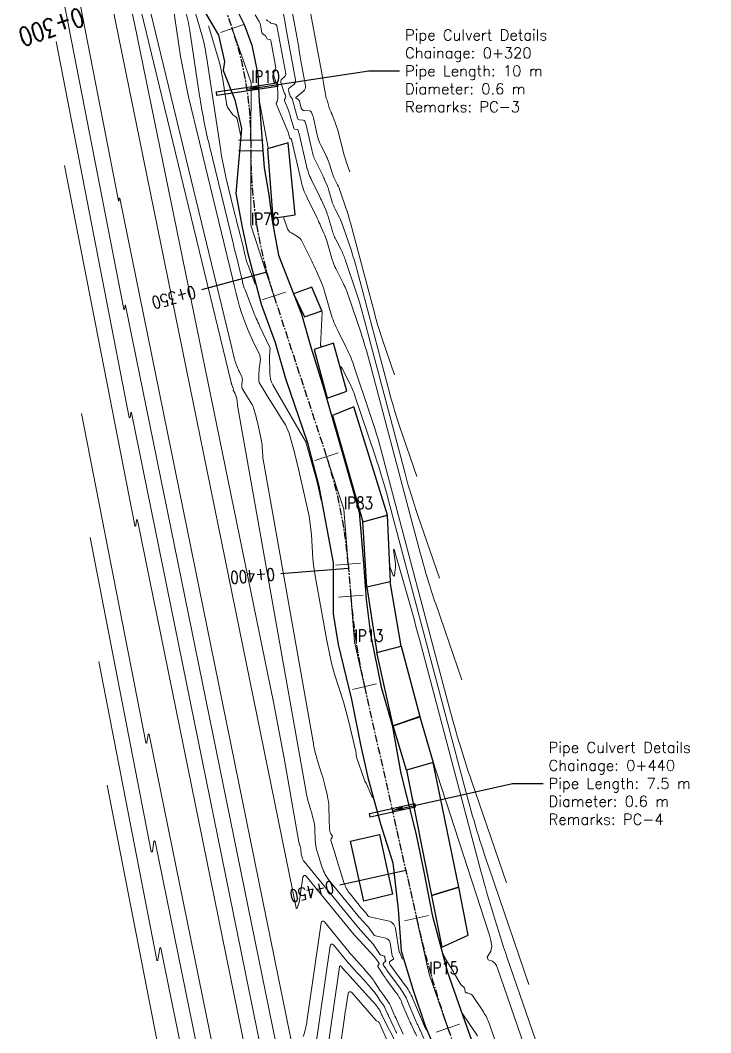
# Model space of a CAD drawing. Extents: x 337736 to 342002, y 3067251 to 3069533.
# Drawn here: x 338708.8 to 338821, y 3069062.1 to 3069226.5 of the extents above; entities that cross this region are included whole.
import ezdxf
from ezdxf.enums import TextEntityAlignment as Align

# ---------------------------------------------------------------- set-up
doc = ezdxf.new("R2010")
doc.units = 0
doc.header["$MEASUREMENT"] = 0
doc.linetypes.add('Center', pattern=[2, 1.25, -0.25, 0.25, -0.25])
for name, color, linetype, lineweight in [('BEC', 3, 'Continuous', 13), ('BES', 3, 'Continuous', 13), ('Chainage', 7, 'Continuous', 25), ('Contour', 4, 'Continuous', 0), ('IP_Line', 150, 'Continuous', 9), ('PC_Callout', 6, 'Continuous', 30), ('PipeCulvert', 6, 'Continuous', 30), ('RC', 9, 'Center', 30)]:
    doc.layers.add(name, color=color, linetype=linetype, lineweight=lineweight)
for name, color, linetype in [('Building', 1, 'Continuous'), ('IPName', 7, 'Continuous'), ('Match Chainage', 7, 'Continuous'), ('RoadEdge', 51, 'Continuous')]:
    doc.layers.add(name, color=color, linetype=linetype)
doc.styles.get("Standard").update_dxf_attribs({"font": 'simplex.shx'})
doc.dimstyles.new('Dimension_PC_Callout', dxfattribs={"dimtxt": 1.75, "dimasz": 1.75, "dimexe": 0.18, "dimexo": 0.0625, "dimgap": 0.875, "dimtad": 0, "dimdec": 4, "dimzin": 0, "dimdsep": 46, "dimtxsty": 'Standard', "dimcen": 0.09, "dimadec": 0, "dimazin": 0, "dimtfac": 1, "dimtdec": 4, "dimtofl": 0, "dimtmove": 0, "dimatfit": 3, "dimfxl": 1, "dimtolj": 1, "dimtzin": 0, "dimarcsym": 0})

msp = doc.modelspace()

# ---------------------------------------------------------------- linework, layer by layer
at = {"layer": 'BEC'}
for points in [[(338745.11, 3069225.83), (338741.33, 3069224.52)], [(338745.11, 3069225.83), (338741.33, 3069224.52)], [(338748.27, 3069207.01), (338744.27, 3069207.01)], [(338748.27, 3069207.01), (338744.27, 3069207.01)], [(338748.26, 3069205.28), (338744.26, 3069205.29)], [(338748.26, 3069205.28), (338744.26, 3069205.29)], [(338751.9, 3069182.36), (338748.1, 3069181.11)], [(338751.9, 3069182.36), (338748.1, 3069181.11)], [(338760.47, 3069156.24), (338756.67, 3069154.99)], [(338760.47, 3069156.24), (338756.67, 3069154.99)], [(338764.07, 3069138.35), (338760.08, 3069138.03)], [(338764.07, 3069138.35), (338760.08, 3069138.03)], [(338764.48, 3069133.14), (338760.5, 3069132.82)], [(338764.48, 3069133.14), (338760.5, 3069132.82)], [(338766.67, 3069118.73), (338762.77, 3069117.85)], [(338766.67, 3069118.73), (338762.77, 3069117.85)], [(338775.13, 3069081.13), (338771.22, 3069080.25)], [(338775.13, 3069081.13), (338771.22, 3069080.25)], [(338780.16, 3069063.47), (338776.38, 3069062.16)], [(338780.16, 3069063.47), (338776.38, 3069062.16)]]:
    msp.add_lwpolyline(points, dxfattribs=at)
at = {"layer": 'BES'}
for points in [[(338745.11, 3069225.83), (338741.33, 3069224.52)], [(338745.11, 3069225.83), (338741.33, 3069224.52)], [(338748.27, 3069207.01), (338744.27, 3069207.01)], [(338748.27, 3069207.01), (338744.27, 3069207.01)], [(338748.26, 3069205.28), (338744.26, 3069205.29)], [(338748.26, 3069205.28), (338744.26, 3069205.29)], [(338751.9, 3069182.36), (338748.1, 3069181.11)], [(338751.9, 3069182.36), (338748.1, 3069181.11)], [(338760.47, 3069156.24), (338756.67, 3069154.99)], [(338760.47, 3069156.24), (338756.67, 3069154.99)], [(338764.07, 3069138.35), (338760.08, 3069138.03)], [(338764.07, 3069138.35), (338760.08, 3069138.03)], [(338764.48, 3069133.14), (338760.5, 3069132.82)], [(338764.48, 3069133.14), (338760.5, 3069132.82)], [(338766.67, 3069118.73), (338762.77, 3069117.85)], [(338766.67, 3069118.73), (338762.77, 3069117.85)], [(338775.13, 3069081.13), (338771.22, 3069080.25)], [(338775.13, 3069081.13), (338771.22, 3069080.25)], [(338780.16, 3069063.47), (338776.38, 3069062.16)], [(338780.16, 3069063.47), (338776.38, 3069062.16)]]:
    msp.add_lwpolyline(points, dxfattribs=at)
at = {"layer": 'Building'}
for points in [[(338748.99, 3069205.61, 1371.09), (338749.83, 3069194.36, 1371.48), (338753.45, 3069194.93, 1370.54), (338752.32, 3069206.62, 1369.44), (338748.99, 3069205.61, 1371.09)], [(338753.21, 3069182.1, 1371.94), (338754.97, 3069178.33, 1372.04), (338757.77, 3069179.29, 1372.01), (338756.16, 3069183.14, 1371.97), (338753.21, 3069182.1, 1371.94)], [(338756.55, 3069173.02, 1372.26), (338758.65, 3069165.13, 1372.39), (338761.85, 3069166.25, 1372.19), (338759.7, 3069174.05, 1371.72), (338756.55, 3069173.02, 1372.26)], [(338759.51, 3069162.31, 1372.45), (338764.45, 3069145.06, 1372.92), (338768.44, 3069146.16, 1372.85), (338763, 3069163.72, 1372.52), (338759.51, 3069162.31, 1372.45)], [(338765.08, 3069134.42, 1373.01), (338766.7, 3069123.84, 1373.2), (338770.69, 3069124.86, 1373.16), (338768.88, 3069135.31, 1373.05), (338765.08, 3069134.42, 1373.01), (338765.08, 3069134.42, 1373.01), (338764.45, 3069145.06, 1372.92), (338768.41, 3069146.13, 0), (338768.88, 3069135.3, 0)], [(338766.7, 3069123.84, 1373.2), (338770.69, 3069124.86, 1373.26), (338773.69, 3069113.42, 1373.44), (338769.37, 3069111.91, 1373.37), (338766.7, 3069123.84, 1373.2)], [(338771.55, 3069104.74, 1373.72), (338769.37, 3069111.91, 1373.62), (338773.69, 3069113.4, 1373.56), (338775.85, 3069105.95, 1373.66), (338771.55, 3069104.74, 1373.72)], [(338771.55, 3069104.74, 1373.72), (338775.59, 3069084.35, 1375.78), (338780.04, 3069085.74, 1375.45), (338775.87, 3069105.95, 1374.03), (338771.55, 3069104.74, 1373.72)], [(338767.15, 3069094.26, 1374.76), (338769.25, 3069084.6, 1375.32), (338764.59, 3069083.48, 1375.18), (338762.44, 3069093.18, 1374.9), (338767.15, 3069094.26, 1374.76)], [(338775.59, 3069084.35, 1375.78), (338777.27, 3069075.96, 1375.78), (338781.57, 3069077.93, 1375.78), (338780.05, 3069085.74, 1375.78), (338775.59, 3069084.35, 1375.78)]]:
    msp.add_polyline3d(points, dxfattribs=at)
at = {"layer": 'Chainage'}
for p, q in [((338748.86, 3069185.57), (338738.24, 3069182.7)), ((338762.13, 3069137.5), (338751.16, 3069136.62)), ((338771.43, 3069088.44), (338760.7, 3069086.03))]:
    msp.add_line(p, q, dxfattribs=at)
at = {"layer": 'Contour'}
for points, elevation in [([(338754.08, 3069303.56), (338749.73, 3069270.75, 0.07937), (338750.02, 3069259.56), (338757.92, 3069217.3, -0.00728), (338758.14, 3069215.99), (338758.43, 3069214.2, 0.05284), (338758.52, 3069213.85), (338758.65, 3069213.51, -0.03439), (338758.76, 3069213.17), (338758.92, 3069212.47, 0.05698), (338759.05, 3069212.11), (338759.26, 3069211.67, -0.01104), (338759.33, 3069211.51), (338759.4, 3069211.36, -0.03244), (338759.46, 3069211.19), (338759.56, 3069210.85, 0.04629), (338759.67, 3069210.58), (338759.8, 3069210.31, -0.03574), (338759.92, 3069210.04), (338760.18, 3069209.26, -0.01649), (338760.37, 3069208.64), (338761.44, 3069204.59, 0.01783), (338761.77, 3069203.51), (338762.32, 3069201.91)], 1364), ([(338711.87, 3069263.3), (338724.75, 3069197.18, 0.84092), (338724.83, 3069197.18), (338724.89, 3069197.61, -0.83733), (338724.97, 3069197.61), (338753.3, 3069058.44, 0.75516)], 1381), ([(338713.25, 3069243.17), (338725.64, 3069179.6, 0.84092), (338725.74, 3069179.6), (338725.83, 3069180.18, -0.83733), (338725.93, 3069180.18), (338753.18, 3069046.36, 0.75516)], 1382), ([(338750.17, 3069242.94), (338753.78, 3069223.61, -0.00728), (338753.99, 3069222.39), (338754.19, 3069221.16, 0.00682), (338754.4, 3069219.93), (338755.15, 3069215.83, -0.27366), (338754.83, 3069214.96), (338753.59, 3069213.94, -0.05195), (338753.57, 3069213.93), (338753.55, 3069213.92, 0.56961), (338753.55, 3069213.91), (338753.95, 3069213.63, -0.1792), (338754.14, 3069213.38), (338754.46, 3069212.21, 0.32197), (338754.92, 3069211.83), (338755.78, 3069211.78, -0.2951), (338756.1, 3069211.55), (338756.28, 3069211.1, -0.03439), (338756.42, 3069210.64), (338757.11, 3069207.65, 0.05698), (338757.58, 3069206.34), (338758.37, 3069204.74, -0.01104), (338758.64, 3069204.16), (338758.89, 3069203.58, -0.03244), (338759.11, 3069202.98), (338759.48, 3069201.73, 0.04629), (338759.87, 3069200.73), (338760.36, 3069199.76, -0.03574), (338760.78, 3069198.76), (338761.75, 3069195.89, -0.01649), (338762.43, 3069193.61), (338766.38, 3069178.76, 0.01783), (338767.58, 3069174.79), (338769.6, 3069168.91)], 1366), ([(338774.78, 3069062.52), (338774.59, 3069062.88, -0.01969), (338774.55, 3069062.97), (338774.49, 3069063.09, 0.00845), (338774.47, 3069063.15), (338774.44, 3069063.2, -0.00972), (338774.42, 3069063.26), (338772.58, 3069067.59, 0.05876), (338771.24, 3069069.94), (338768.88, 3069073.14, -0.1088), (338768.8, 3069073.32), (338768.76, 3069073.51, -0.30689), (338768.82, 3069073.66), (338769.41, 3069074.05, 0.42552), (338769.44, 3069074.2), (338769.31, 3069074.39, -0.11492), (338769.22, 3069074.6), (338768.88, 3069076.69, 0.30974), (338768.16, 3069077.44), (338766.7, 3069077.75, -0.19813), (338766.12, 3069078.14), (338765.71, 3069078.77, 0.03984), (338765.25, 3069079.36), (338764.26, 3069080.44, 0.00111), (338764.12, 3069080.59), (338763.99, 3069080.73, -0.01473), (338763.86, 3069080.88), (338759.02, 3069086.78, -0.09626), (338757.87, 3069088.92), (338757, 3069091.69, -0.06732), (338756.73, 3069093.28), (338756.67, 3069095.23, 0.04881), (338756.53, 3069096.23), (338756.3, 3069097.21, 0.02014), (338756.03, 3069098.19), (338755.61, 3069099.52, -0.02216), (338755.46, 3069100.06), (338755.34, 3069100.61, -0.01145), (338755.23, 3069101.16), (338744.11, 3069163.93, -0.00504), (338744.1, 3069164.01), (338744.09, 3069164.09, -0.02408), (338744.08, 3069164.16), (338744.06, 3069164.47, 0.03952), (338744.03, 3069164.7), (338743.91, 3069165.27, 0.01323), (338743.85, 3069165.48), (338743.8, 3069165.69, 0.074), (338743.71, 3069165.89), (338743.43, 3069166.33, -0.17401), (338743.4, 3069166.47), (338743.42, 3069166.62, 0.14356), (338743.39, 3069166.76), (338743.32, 3069166.9, -0.01901), (338743.26, 3069167.05), (338743.18, 3069167.25, -0.03535), (338743.16, 3069167.33), (338743.14, 3069167.41, 0.00524), (338743.12, 3069167.49), (338743.09, 3069167.59, -0.00309), (338743.07, 3069167.68), (338726.24, 3069237.2, -0.02181)], 1377), ([(338774.34, 3069061.15), (338773.85, 3069062.3, 0.00845), (338773.61, 3069062.83), (338773.36, 3069063.35, -0.00972), (338773.13, 3069063.88), (338771.72, 3069067.21, 0.05876), (338770.5, 3069069.33), (338768.47, 3069072.09, -0.0174), (338768.16, 3069072.53), (338767.78, 3069073.14, -0.30027), (338767.78, 3069073.28), (338767.88, 3069073.43, -0.09734), (338767.99, 3069073.53), (338768.15, 3069073.64, 0.42552), (338768.16, 3069073.69), (338768.12, 3069073.74, -0.11492), (338768.1, 3069073.8), (338768, 3069074.39, 0.30974), (338767.8, 3069074.6), (338767.46, 3069074.67, -0.19813), (338767.19, 3069074.85), (338766.33, 3069076.17, 0.03984), (338765.61, 3069077.08), (338764.08, 3069078.76, 0.00111), (338763.87, 3069078.99), (338763.66, 3069079.22, -0.01473), (338763.46, 3069079.45), (338754.91, 3069089.87, -0.09626), (338754.66, 3069090.34), (338754.47, 3069090.94, -0.06732), (338754.41, 3069091.29), (338754.4, 3069091.71, 0.04881), (338754.37, 3069091.93), (338754.32, 3069092.15, 0.02014), (338754.26, 3069092.36), (338754.16, 3069092.65, -0.02216), (338754.13, 3069092.77), (338754.11, 3069092.89, -0.01145), (338754.08, 3069093.01), (338751.66, 3069106.66, 0.00667), (338749.92, 3069115.79), (338727.36, 3069226, 0.00891), (338725.65, 3069233.67)], 1378), ([(338723.04, 3069232.47), (338753.6, 3069082.36, 0.75516), (338753.79, 3069082.34), (338754.02, 3069082.98, 0.05294), (338754.19, 3069083.63), (338754.72, 3069087.37, -0.65261), (338755.26, 3069087.52), (338763.05, 3069078.01, 0.01473), (338763.33, 3069077.7), (338763.61, 3069077.39, -0.00111), (338763.9, 3069077.08), (338766.33, 3069074.43, -0.03984), (338766.66, 3069074), (338767.08, 3069073.36, -0.24334), (338767.09, 3069073.29), (338767.06, 3069073.21, -0.05699), (338767.02, 3069073.13), (338766.91, 3069072.98, 0.30027), (338766.91, 3069072.85), (338767.75, 3069071.52, 0.0174), (338768.37, 3069070.61), (338769.83, 3069068.64, -0.05876), (338770.81, 3069066.91), (338771.83, 3069064.5, 0.00972), (338772.28, 3069063.5), (338772.75, 3069062.51, -0.00845), (338773.2, 3069061.51)], 1379), ([(338750.86, 3069231.32), (338751.79, 3069226.35, -0.00728), (338751.85, 3069226.01), (338751.9, 3069225.67, 0.00682), (338751.96, 3069225.33), (338753.53, 3069216.83, -0.27366), (338753.28, 3069216.13), (338752.48, 3069215.48, 0.30566), (338752.36, 3069215.08), (338752.54, 3069214.48, 0.04504), (338752.64, 3069214.25), (338752.8, 3069213.95, 0.12486), (338752.85, 3069213.89), (338752.91, 3069213.85, -0.1792), (338752.96, 3069213.79), (338753.84, 3069210.58, 0.32197), (338754.17, 3069210.32), (338754.77, 3069210.28, -0.2951), (338755.01, 3069210.11), (338755.13, 3069209.79, -0.03439), (338755.23, 3069209.47), (338756.21, 3069205.25, 0.05698), (338756.85, 3069203.46), (338757.93, 3069201.27, -0.01104), (338758.29, 3069200.49), (338758.64, 3069199.69, -0.03244), (338758.94, 3069198.88), (338759.43, 3069197.17, 0.04629), (338759.97, 3069195.8), (338760.64, 3069194.48, -0.03574), (338761.21, 3069193.12), (338762.53, 3069189.21, -0.01649), (338763.47, 3069186.1), (338768.84, 3069165.84, 0.01783), (338770.48, 3069160.43), (338773.24, 3069152.41)], 1367), ([(338729.57, 3069229.43), (338743.16, 3069173.28, 0.00309), (338743.27, 3069172.82), (338743.4, 3069172.33, -0.00524), (338743.5, 3069171.92), (338743.59, 3069171.51, 0.03535), (338743.72, 3069171.11), (338744.1, 3069170.12, 0.01901), (338744.42, 3069169.4), (338744.76, 3069168.68, -0.14356), (338744.88, 3069167.96), (338744.78, 3069167.22, 0.17401), (338744.94, 3069166.52), (338746.34, 3069164.32, -0.074), (338746.77, 3069163.34), (338747.06, 3069162.3, -0.01323), (338747.32, 3069161.25), (338747.94, 3069158.41, -0.03952), (338748.1, 3069157.27), (338748.19, 3069155.74, 0.02408), (338748.23, 3069155.35), (338748.3, 3069154.95, 0.00504), (338748.36, 3069154.56), (338756.37, 3069109.31, 0.01145), (338756.57, 3069108.33), (338756.79, 3069107.36, 0.02216), (338757.05, 3069106.4), (338757.81, 3069104.02, -0.02014), (338758.29, 3069102.28), (338758.7, 3069100.52, -0.04881), (338758.94, 3069098.74), (338759.06, 3069095.03, 0.07522), (338759.1, 3069094.81), (338759.17, 3069094.6, 0.06018), (338759.27, 3069094.4), (338759.48, 3069094.08, -0.29149), (338759.48, 3069093.83), (338759.32, 3069093.57, 0.21729), (338759.28, 3069093.3), (338759.74, 3069091.8, 0.00169), (338760.08, 3069090.7), (338761.44, 3069086.35, 0.09626), (338762.37, 3069084.62), (338764.26, 3069082.32, 0.01473), (338764.32, 3069082.25), (338764.38, 3069082.18, -0.00111), (338764.44, 3069082.12), (338764.88, 3069081.63, -0.03984), (338765.09, 3069081.37), (338765.28, 3069081.08, 0.19813), (338765.53, 3069080.91), (338768.53, 3069080.28, -0.30974), (338769.75, 3069079), (338770.37, 3069075.24, 0.11492), (338770.4, 3069075.17), (338770.44, 3069075.12, -0.05208), (338770.47, 3069075.05), (338770.91, 3069074.05)], 1376), ([(338736.72, 3069229.54), (338738.15, 3069224.69, -0.03426), (338739.06, 3069220.61), (338741.38, 3069205.3, 0.02181), (338742.21, 3069201.04), (338743.51, 3069195.68, 0.00309), (338743.99, 3069193.73), (338744.52, 3069191.67, -0.00524), (338744.94, 3069189.96), (338745.34, 3069188.24, 0.03535), (338745.86, 3069186.56), (338746.98, 3069183.66)], 1372), ([(338735.59, 3069228.21, -0.03426), (338736.35, 3069224.78), (338737.94, 3069214.24, 0.02181), (338739.54, 3069206.12), (338743.42, 3069190.08, 0.00309), (338743.81, 3069188.5), (338744.24, 3069186.84, -0.00524), (338744.58, 3069185.45), (338744.9, 3069184.06, 0.03535), (338745.32, 3069182.7), (338746.63, 3069179.32, 0.01901), (338747.69, 3069176.88), (338749.36, 3069173.38, -0.14356), (338749.4, 3069173.14), (338749.37, 3069172.88, 0.0104), (338749.34, 3069172.63), (338749.32, 3069172.31, 0.02326), (338749.31, 3069172.02), (338749.34, 3069169.16, 0.12913), (338749.85, 3069167.29), (338754.88, 3069158.59, 0.00878), (338754.96, 3069158.46), (338755.05, 3069158.32, 0.00142), (338755.11, 3069158.22), (338755.17, 3069158.12, -0.074), (338755.22, 3069158.01), (338756.9, 3069151.92, -0.01323), (338757.37, 3069150.05), (338757.7, 3069148.52)], 1373), ([(338780.52, 3069119.41), (338776.29, 3069131.71, -0.01783), (338773.78, 3069140), (338765.53, 3069171.07, 0.01649), (338764.1, 3069175.83), (338762.07, 3069181.84, 0.03574), (338761.2, 3069183.93), (338760.17, 3069185.95, -0.04629), (338759.35, 3069188.05), (338758.58, 3069190.67, 0.03244), (338758.13, 3069191.92), (338757.6, 3069193.13, 0.01104), (338757.04, 3069194.34), (338755.39, 3069197.69, -0.05698), (338754.41, 3069200.44), (338752.85, 3069207.13, 0.03439), (338752.83, 3069207.19), (338752.81, 3069207.25, 0.2951), (338752.76, 3069207.28), (338752.65, 3069207.29, -0.32197), (338752.59, 3069207.33), (338752.44, 3069207.9, 0.03081), (338752.3, 3069208.31), (338750.39, 3069212.92, -0.23383), (338750.4, 3069213.05), (338750.48, 3069213.17, 0.06604), (338750.53, 3069213.31), (338750.61, 3069213.59, 0.06455), (338750.64, 3069213.84), (338750.65, 3069214.85, 0.05353), (338750.63, 3069215.02), (338750.59, 3069215.21, -0.08843), (338750.59, 3069215.35), (338750.61, 3069215.5, 0.11176), (338750.6, 3069215.64), (338749.86, 3069218.02, -0.30566), (338749.94, 3069218.29), (338750.2, 3069218.5, 0.27366), (338750.3, 3069218.78), (338749.49, 3069223.2, 0.29865), (338749.32, 3069223.37), (338749.04, 3069223.43, -0.20884), (338748.84, 3069223.59), (338748.62, 3069223.96, 0.14441), (338748.43, 3069224.15), (338748.18, 3069224.28, -0.23553), (338748.03, 3069224.48), (338747.83, 3069225.7, 0.09836), (338747.53, 3069226.46), (338746.95, 3069227.39, -0.27352)], 1369), ([(338776.88, 3069135.91), (338773.39, 3069146.07, -0.01783), (338771.31, 3069152.92), (338764.5, 3069178.58, 0.01649), (338763.31, 3069182.52), (338761.64, 3069187.48, 0.03574), (338760.92, 3069189.2), (338760.07, 3069190.88, -0.04629), (338759.39, 3069192.61), (338758.76, 3069194.77, 0.03244), (338758.39, 3069195.8), (338757.95, 3069196.81, 0.01104), (338757.48, 3069197.8), (338756.12, 3069200.58, -0.05698), (338755.31, 3069202.84), (338754.04, 3069208.3, 0.03439), (338753.98, 3069208.49), (338753.91, 3069208.68, 0.2951), (338753.77, 3069208.78), (338753.41, 3069208.8, -0.32197), (338753.22, 3069208.96), (338752.66, 3069210.96, 0.03081), (338752.31, 3069212), (338751.73, 3069213.4, -0.23383), (338751.75, 3069213.64), (338751.89, 3069213.88, 0.20076), (338751.92, 3069214.11), (338751.84, 3069214.39, 0.05393), (338751.78, 3069214.55), (338751.69, 3069214.71, -0.04504), (338751.63, 3069214.88), (338751.13, 3069216.46, -0.30566), (338751.28, 3069216.94), (338751.74, 3069217.32, 0.27366), (338751.92, 3069217.8), (338750.48, 3069225.59, 0.29865), (338750.19, 3069225.89), (338749.49, 3069226.05, -0.20884), (338749.44, 3069226.09), (338749.4, 3069226.15, 0.14441), (338749.35, 3069226.2), (338748.95, 3069226.41, -0.4231), (338748.89, 3069226.6)], 1368), ([(338739.44, 3069225.61, 0.117373), (338739.45, 3069225.45), (338740.95, 3069220.36, -0.03426), (338741.64, 3069217.27), (338742.29, 3069212.99, 0.11433), (338742.6, 3069212.21), (338743.22, 3069211.31, 0.0843), (338743.49, 3069211.03), (338743.82, 3069210.8, -0.18359), (338744.02, 3069210.48), (338744.59, 3069207.89, -0.031271), (338744.61, 3069207.76, -0.031271)], 1371), ([(338714.63, 3069223.05), (338726.52, 3069162.01, 0.84092), (338726.65, 3069162.02), (338726.76, 3069162.75, -0.83733), (338726.89, 3069162.75), (338753.05, 3069034.28, 0.75516)], 1383), ([(338747.39, 3069217.66), (338747.69, 3069213.4, 0.01296), (338747.69, 3069213.37), (338747.7, 3069213.33, -0.09067), (338747.69, 3069213.32), (338747.69, 3069213.32, 0.106), (338747.69, 3069213.31), (338749.03, 3069206.05, 0.05633), (338749.07, 3069205.89), (338749.14, 3069205.74, -0.014044), (338749.17, 3069205.66, -0.014044)], 1371), ([(338716.02, 3069202.92), (338727.41, 3069144.43, 0.84092), (338727.56, 3069144.43), (338727.7, 3069145.31, -0.83733), (338727.86, 3069145.32), (338752.92, 3069022.2, 0.75516)], 1384), ([(338751.66, 3069194.64, -0.051143), (338751.65, 3069194.59), (338751.62, 3069194.49, 0.15663), (338751.62, 3069194.38), (338752.16, 3069192.78, 0.18355), (338752.84, 3069191.96), (338753.83, 3069191.4, -0.15044), (338754.57, 3069190.61), (338756.15, 3069187.4, -0.01104), (338756.9, 3069185.78), (338757.62, 3069184.14, -0.03244), (338758.23, 3069182.46), (338759.26, 3069178.93, 0.04629), (338760.38, 3069176.1), (338761.76, 3069173.37, -0.03574), (338762.93, 3069170.56), (338765.66, 3069162.46, -0.01649), (338767.6, 3069156.04), (338778.71, 3069114.16, 0.01783), (338782.1, 3069102.99), (338787.79, 3069086.41)], 1371), ([(338757.78, 3069179.3, -0.005681), (338757.79, 3069179.28), (338757.81, 3069179.19, -0.08261), (338757.82, 3069179.1), (338757.57, 3069173.71, 0.38781), (338757.69, 3069173.57), (338757.94, 3069173.53, -0.082058), (338758.03, 3069173.51)], 1372), ([(338760.95, 3069169.64, 0.073359), (338760.95, 3069169.66), (338760.89, 3069170.17, -0.8381), (338760.97, 3069170.19), (338762.33, 3069167.52, -0.03574), (338763.16, 3069165.53), (338766.45, 3069155.78, -0.01649), (338768.63, 3069148.52), (338781.18, 3069101.24, 0.01783), (338785.01, 3069088.63), (338791.43, 3069069.91)], 1372), ([(338718.78, 3069162.66), (338729.2, 3069109.2, 0.84092), (338729.38, 3069109.2), (338729.58, 3069110.51, -0.83733), (338729.77, 3069110.52), (338752.67, 3068998.04, 0.75516)], 1386), ([(338720.16, 3069142.53), (338730.1, 3069091.54, 0.84092), (338730.28, 3069091.54), (338730.53, 3069093.16, -0.83733), (338730.72, 3069093.16), (338752.55, 3068985.96, 0.75516)], 1387), ([(338768.77, 3069137.82, -0.059193), (338768.95, 3069137.47), (338769.36, 3069136.33, 0.7815), (338769.59, 3069136.36), (338769.72, 3069137.3, 0.06497), (338769.73, 3069138.25), (338769.45, 3069140.54, -0.9238), (338769.52, 3069140.56), (338772.02, 3069131.89, -0.00515), (338773.7, 3069125.78), (338783.64, 3069088.33, 0.01783), (338787.91, 3069074.27), (338795.07, 3069053.42)], 1373), ([(338721.55, 3069122.4), (338731, 3069073.88, 0.84092), (338731.18, 3069073.88), (338731.48, 3069075.8, -0.83733), (338731.67, 3069075.81), (338752.42, 3068973.87, 0.75516)], 1388), ([(338722.93, 3069102.28), (338731.9, 3069056.22, 0.84092)], 1389), ([(338754.75, 3069061.47, 0.05294), (338755.38, 3069063.94), (338757.66, 3069079.94, -0.65261), (338758.2, 3069080.09), (338762.25, 3069075.15, 0.01473), (338762.67, 3069074.66), (338763.1, 3069074.19, -0.00111), (338763.53, 3069073.72), (338764.72, 3069072.43, -0.12754), (338764.76, 3069072.36), (338764.78, 3069072.27, 0.15639), (338764.82, 3069072.2), (338764.94, 3069072.1, -0.03598), (338765.04, 3069072), (338765.85, 3069071.05, -0.03606), (338766.37, 3069070.35), (338767.23, 3069069, 0.0174), (338767.84, 3069068.12), (338768.47, 3069067.25, -0.05876), (338769, 3069066.33), (338769.45, 3069065.28, 0.00972), (338769.9, 3069064.26), (338771.02, 3069061.88, -0.00845)], 1381), ([(338755.97, 3069054.09), (338759.13, 3069076.22, -0.65261), (338759.67, 3069076.37), (338761.84, 3069073.71, 0.01473), (338762.34, 3069073.15), (338763, 3069072.43, -0.00111), (338763.2, 3069072.21), (338763.49, 3069071.89, -0.12754), (338763.51, 3069071.87), (338763.51, 3069071.85, 0.15639), (338763.52, 3069071.83), (338763.64, 3069071.73, -0.02922), (338763.71, 3069071.65), (338764.7, 3069070.57, -0.00675), (338765.37, 3069069.81), (338766.23, 3069068.8, -0.03606), (338766.67, 3069068.22), (338767.09, 3069067.55, 0.0174), (338767.44, 3069067.05), (338767.8, 3069066.56, -0.05876), (338768.1, 3069066.04), (338768.35, 3069065.44, 0.00972), (338768.61, 3069064.86), (338769.48, 3069063.02, 0.0072), (338769.96, 3069062.03)], 1382), ([(338777.52, 3069074.9, 0.07981), (338777.79, 3069074.23), (338778.65, 3069072.83, -0.00606), (338779.34, 3069071.68), (338780.27, 3069070.09, 0.07782), (338780.53, 3069069.77), (338780.85, 3069069.48, -0.17911), (338781.02, 3069069.15), (338781.08, 3069068.66, 0.38796), (338781.21, 3069068.56), (338781.51, 3069068.57, -0.48117), (338781.53, 3069068.55), (338781.52, 3069068.52, 0.36782), (338781.54, 3069068.5), (338781.99, 3069068.33, -0.15945), (338782.24, 3069068.14), (338784.03, 3069065.47, -0.06538), (338785.03, 3069063.48), (338788.35, 3069053.81, 0.04283)], 1376), ([(338756.56, 3069044.24), (338760.64, 3069072.79, -0.65261), (338760.95, 3069072.87), (338761.6, 3069072.09, 0.01473), (338761.84, 3069071.81), (338762.1, 3069071.53, -0.00194), (338762.35, 3069071.25), (338765.37, 3069067.93, -0.00011), (338765.81, 3069067.45), (338766.38, 3069066.83, -0.00675), (338766.55, 3069066.63), (338766.75, 3069066.4, -0.03606), (338766.85, 3069066.26), (338766.95, 3069066.1, 0.0174), (338767.03, 3069065.98), (338767.12, 3069065.87, -0.05876), (338767.19, 3069065.74), (338767.25, 3069065.6, 0.00972), (338767.31, 3069065.46), (338767.5, 3069065.06, 0.0072), (338767.65, 3069064.75), (338769.92, 3069060.28, -0.0153)], 1383), ([(338757.16, 3069034.4), (338761.47, 3069064.58, -0.00341), (338761.75, 3069066.4), (338762.07, 3069068.44, -0.63576), (338762.64, 3069068.61), (338766.57, 3069064.13, 0.08431), (338766.77, 3069063.97), (338767, 3069063.84, -0.1617), (338767.17, 3069063.66), (338768.75, 3069060.09, 0.00947)], 1384)]:
    msp.add_lwpolyline(points, format="xyb", dxfattribs=dict(at, elevation=elevation))
for points, elevation in [([(338733.57, 3069229.11), (338734.86, 3069220.6), (338736.15, 3069214.04), (338743.27, 3069184.63), (338743.57, 3069183.43), (338743.9, 3069182.15), (338744.16, 3069181.09), (338744.4, 3069180.03), (338744.73, 3069178.99), (338745.73, 3069176.4), (338746.54, 3069174.53), (338747.7, 3069172.11), (338747.81, 3069171.41), (338747.72, 3069170.67), (338747.64, 3069169.93), (338747.55, 3069168.81), (338747.54, 3069168.42), (338747.54, 3069168.03), (338747.64, 3069167.66), (338748.36, 3069166.42), (338748.92, 3069165.49), (338750.3, 3069163.28), (338751.09, 3069162.03), (338751.89, 3069160.78), (338752.48, 3069159.44), (338753.4, 3069156.09), (338754.08, 3069153.37), (338755.71, 3069145.97), (338756.12, 3069143.01), (338756.35, 3069139.05), (338756.46, 3069138.02), (338756.62, 3069137), (338756.79, 3069135.98), (338758.6, 3069125.77), (338758.97, 3069123.93), (338759.38, 3069122.1), (338759.87, 3069120.29), (338761.3, 3069115.84), (338762.2, 3069112.57), (338763.32, 3069107.76), (338763.36, 3069107.45), (338763.37, 3069107.14), (338763.43, 3069106.83), (338764.72, 3069103.1), (338764.8, 3069102.94), (338764.9, 3069102.78), (338764.99, 3069102.62), (338766.01, 3069100.26)], 1374), ([(338775.71, 3069106.45), (338775.66, 3069106.85), (338775.68, 3069106.85), (338776.14, 3069105.23), (338776.5, 3069104.07), (338785.02, 3069077.94), (338785.25, 3069077.05), (338785.42, 3069076.15), (338785.26, 3069075.31), (338784.65, 3069074.35), (338784.78, 3069073.95), (338785.52, 3069073.69), (338785.87, 3069073.41), (338786.14, 3069073.02), (338786.34, 3069072.6), (338795.58, 3069045.74)], 1374), ([(338771.82, 3069099.35), (338771.82, 3069099.35)], 1374), ([(338783.08, 3069061.59), (338780.61, 3069065.26)], 1377)]:
    msp.add_lwpolyline(points, dxfattribs=dict(at, elevation=elevation))
at = {"layer": 'IP_Line'}
for points in [[(338743.22, 3069225.18), (338746.29, 3069216.35), (338746.27, 3069207.01)], [(338743.22, 3069225.18), (338746.29, 3069216.35), (338746.27, 3069207.01)], [(338746.26, 3069205.28), (338746.24, 3069193.21), (338750, 3069181.73)], [(338746.26, 3069205.28), (338746.24, 3069193.21), (338750, 3069181.73)], [(338758.57, 3069155.62), (338761.36, 3069147.11), (338762.07, 3069138.19)], [(338758.57, 3069155.62), (338761.36, 3069147.11), (338762.07, 3069138.19)], [(338762.49, 3069132.98), (338763.08, 3069125.56), (338764.72, 3069118.29)], [(338762.49, 3069132.98), (338763.08, 3069125.56), (338764.72, 3069118.29)], [(338773.17, 3069080.69), (338775.22, 3069071.61), (338778.27, 3069062.81)], [(338773.17, 3069080.69), (338775.22, 3069071.61), (338778.27, 3069062.81)]]:
    msp.add_lwpolyline(points, dxfattribs=at)
at = {"layer": 'PipeCulvert'}
for points in [[(338750.55, 3069216.35), (338750.64, 3069215.76), (338740.75, 3069214.27), (338740.66, 3069214.86), (338750.55, 3069216.35)], [(338772.83, 3069099.31), (338772.96, 3069098.73), (338765.64, 3069097.08), (338765.51, 3069097.67), (338772.83, 3069099.31)]]:
    msp.add_lwpolyline(points, dxfattribs=at)
at = {"layer": 'RC', "linetype": 'Center'}
msp.add_lwpolyline([(338738.05, 3069240.07), (338743.22, 3069225.18), (338743.22, 3069225.18, -0.084317), (338746.27, 3069207.01), (338746.27, 3069207.01), (338746.26, 3069205.28), (338746.26, 3069205.28, 0.079985), (338750, 3069181.73), (338750, 3069181.73), (338758.57, 3069155.62), (338758.57, 3069155.62, -0.059452), (338762.07, 3069138.19), (338762.07, 3069138.19), (338762.49, 3069132.98), (338762.49, 3069132.98, 0.03543), (338764.72, 3069118.29), (338764.72, 3069118.29), (338773.17, 3069080.69), (338773.17, 3069080.69, 0.028187), (338778.27, 3069062.81), (338778.27, 3069062.81), (338784.35, 3069045.29)], format="xyb", dxfattribs=at)
at = {"layer": 'RoadEdge'}
for points in [[(338742.48, 3069231.27, 1371.01), (338745.16, 3069225.81, 1370.88), (338746.4, 3069222.46, 1370.89), (338747.38, 3069217.69, 1371.01), (338747.64, 3069213.33, 1371.04), (338748.43, 3069202.56, 1371.3), (338749.19, 3069198.13, 1371.42), (338749.75, 3069193.94, 1371.46), (338750.76, 3069188.38, 1371.67), (338754.49, 3069178.8, 1372.1), (338756.07, 3069173.26, 1372.2), (338758.09, 3069166.65, 1372.36), (338761.16, 3069156.14, 1372.7), (338763.88, 3069146.64, 1372.91), (338764.55, 3069138.36, 1372.93), (338764.98, 3069132.45, 1373.07), (338765.69, 3069126.82, 1373.13), (338767.43, 3069118.18, 1373.33), (338769.24, 3069112.06, 1373.5), (338770.6, 3069104.19, 1373.79), (338773.04, 3069094.52, 1374.2), (338774.41, 3069087.94, 1374.82), (338775.69, 3069081.26, 1375.47), (338778.21, 3069071.94, 1376.41), (338780.39, 3069065.78, 1376.96), (338783.26, 3069057.69, 1377.68)], [(338738.53, 3069228.3, 1371.05), (338741.01, 3069224.08, 1370.95), (338741.99, 3069219.82, 1370.83), (338741.75, 3069218.34, 1370.87), (338743.68, 3069213.59, 1370.94), (338744.74, 3069208.95, 1370.93), (338743.84, 3069198.39, 1371.32), (338744.88, 3069192.92, 1371.55), (338745.71, 3069188.84, 1371.64), (338747.92, 3069180.42, 1372.16), (338750.22, 3069174.15, 1372.46), (338751.9, 3069168.34, 1372.41), (338755.45, 3069157.9, 1372.91), (338757.32, 3069150.82, 1372.55)], [(338757.32, 3069150.82, 1372.55), (338759.64, 3069138.4, 1373.12), (338759.63, 3069130.09, 1373.32), (338760.45, 3069125.15, 1373.42), (338762.62, 3069116.21, 1373.61), (338764.11, 3069108.65, 1373.69), (338765.26, 3069103.53, 1373.84), (338767.31, 3069096.01, 1374.13), (338769.33, 3069089.69, 1374.49), (338770.18, 3069082.11, 1375.25), (338770.66, 3069075.38, 1375.75), (338772.57, 3069069.17, 1376.36), (338774.57, 3069063.19, 1376.88), (338778.83, 3069053.14, 1377.74)]]:
    msp.add_polyline3d(points, dxfattribs=at)

# ---------------------------------------------------------------- texts
at = {"layer": 'Chainage', "width": 0.8}
for s, rotation, p in [('0+350', 195.1115, (338737.27, 3069182.44)), ('0+400', 184.56, (338750.17, 3069136.55)), ('0+450', 192.6765, (338759.72, 3069085.81))]:
    msp.add_text(s, height=2, rotation=rotation, dxfattribs=at).set_placement(p, align=Align.MIDDLE_LEFT)
at = {"layer": 'IPName', "width": 0.8}
for s, p in [('IP10', (338746.29, 3069216.35)), ('IP10', (338746.29, 3069216.35)), ('IP76', (338746.24, 3069193.21)), ('IP76', (338746.24, 3069193.21)), ('IP83', (338761.36, 3069147.11)), ('IP83', (338761.36, 3069147.11)), ('IP13', (338763.08, 3069125.56)), ('IP13', (338763.08, 3069125.56)), ('IP15', (338775.22, 3069071.61)), ('IP15', (338775.22, 3069071.61))]:
    msp.add_text(s, height=2, dxfattribs=at).set_placement(p)
at = {"layer": 'Match Chainage', "width": 0.8}
msp.add_text('0+300', height=3, rotation=199.1556, dxfattribs=at).set_placement((338719.03, 3069227.17), align=Align.MIDDLE_LEFT)
at = {"layer": 'PC_Callout', "char_height": 1.75, "attachment_point": 4}
for s, insert in [('Pipe Culvert Details\\PChainage: 0+320\\PPipe Length: 10 m\\PDiameter: 0.6 m\\PRemarks: PC-3', (338771.31, 3069218.28)), ('Pipe Culvert Details\\PChainage: 0+440\\PPipe Length: 7.5 m\\PDiameter: 0.6 m\\PRemarks: PC-4', (338794.62, 3069102.58))]:
    msp.add_mtext(s, dxfattribs=dict(at, insert=insert))

# ---------------------------------------------------------------- leaders
at = {"layer": 'PC_Callout', "annotation_type": 0, "has_hookline": 1, "hookline_direction": 0}
for points, text_width in [([(338745.65, 3069215.31), (338765.43, 3069218.28), (338770.43, 3069218.28)], 26), ([(338769.24, 3069098.2), (338788.75, 3069102.58), (338793.75, 3069102.58)], 26.33)]:
    msp.add_leader(points, dimstyle='Dimension_PC_Callout', dxfattribs=dict(at, text_width=text_width))

doc.saveas('drawing.dxf')
